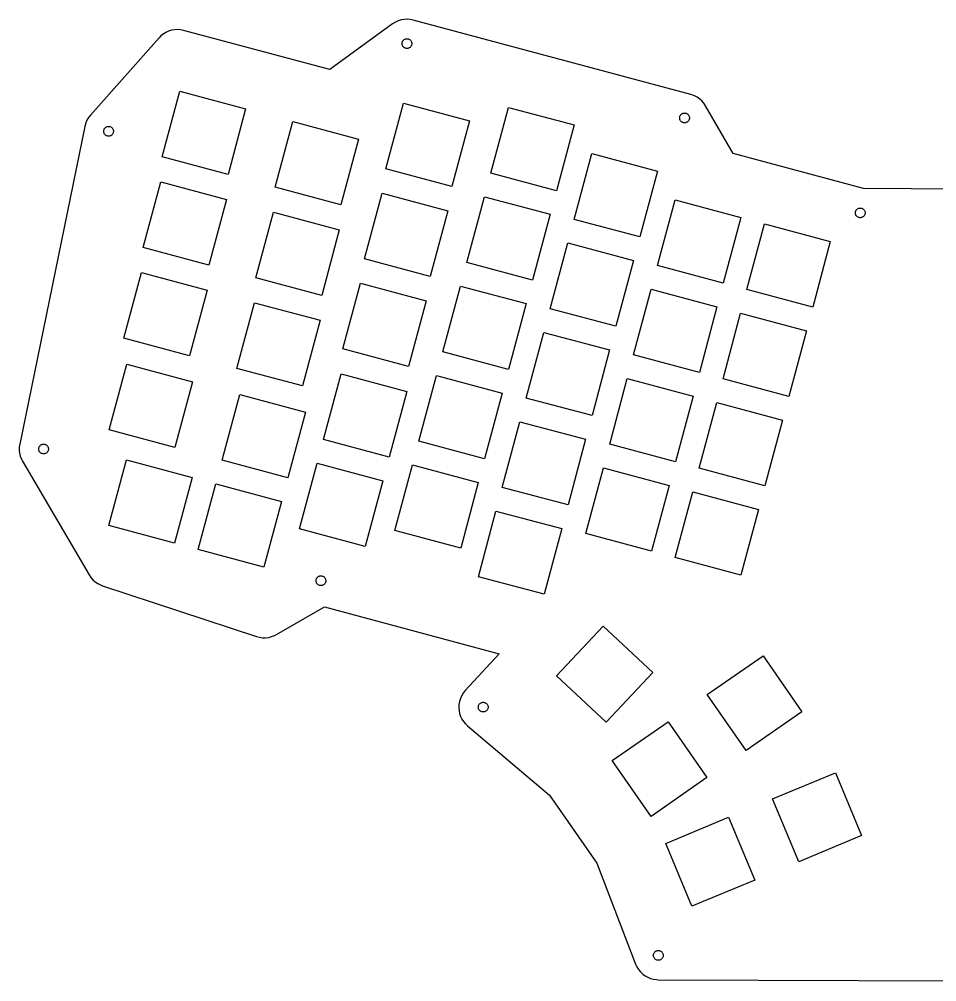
# Model space of a CAD drawing. Header units: metres. Extents: x -189 to 188, y -51 to 147.
# Drawn here: x -189.1 to -0.7, y -50.8 to 146.9 of the extents above; entities that cross this region are included whole.
import ezdxf

# ---------------------------------------------------------------- set-up
doc = ezdxf.new("R2010")
doc.units = ezdxf.units.M

msp = doc.modelspace()

# ---------------------------------------------------------------- linework, layer by layer
for p, q in [((-111.861, 146.332), (-112.444, 145.966)), ((-111.29, 146.594), (-111.861, 146.332)), ((-110.691, 146.782), (-111.29, 146.594)), ((-110.073, 146.893), (-110.691, 146.782)), ((-109.446, 146.926), (-110.073, 146.893)), ((-108.819, 146.88), (-109.446, 146.926)), ((-108.204, 146.756), (-108.819, 146.88)), ((-51.2139, 131.486), (-108.204, 146.756)), ((-158.445, 144.477), (-159.016, 144.216)), ((-157.846, 144.665), (-158.445, 144.477)), ((-157.228, 144.776), (-157.846, 144.665)), ((-156.601, 144.809), (-157.228, 144.776)), ((-155.974, 144.763), (-156.601, 144.809)), ((-155.359, 144.639), (-155.974, 144.763)), ((-125.308, 136.586), (-155.359, 144.639)), ((-112.444, 145.966), (-125.308, 136.586)), ((-160.394, 143.126), (-174.488, 127.232)), ((-160.037, 143.49), (-160.394, 143.126)), ((-159.549, 143.885), (-160.037, 143.49)), ((-159.016, 144.216), (-159.549, 143.885)), ((-110.428, 142.294), (-110.374, 142.408)), ((-110.374, 142.408), (-110.307, 142.514)), ((-110.307, 142.514), (-110.227, 142.611)), ((-110.227, 142.611), (-110.135, 142.697)), ((-110.135, 142.697), (-110.034, 142.77)), ((-110.034, 142.77), (-109.924, 142.831)), ((-109.924, 142.831), (-109.807, 142.877)), ((-109.807, 142.877), (-109.685, 142.908)), ((-109.685, 142.908), (-109.561, 142.924)), ((-109.561, 142.924), (-109.435, 142.924)), ((-109.435, 142.924), (-109.311, 142.908)), ((-109.311, 142.908), (-109.189, 142.877)), ((-109.189, 142.877), (-109.072, 142.831)), ((-109.072, 142.831), (-108.962, 142.77)), ((-108.962, 142.77), (-108.861, 142.697)), ((-108.861, 142.697), (-108.769, 142.611)), ((-108.769, 142.611), (-108.689, 142.514)), ((-108.689, 142.514), (-108.622, 142.408)), ((-108.622, 142.408), (-108.568, 142.294)), ((-110.498, 141.926), (-110.49, 142.051)), ((-110.49, 141.801), (-110.498, 141.926)), ((-110.49, 142.051), (-110.467, 142.175)), ((-110.467, 141.677), (-110.49, 141.801)), ((-110.467, 142.175), (-110.428, 142.294)), ((-110.428, 141.558), (-110.467, 141.677)), ((-110.374, 141.444), (-110.428, 141.558)), ((-110.307, 141.338), (-110.374, 141.444)), ((-110.227, 141.241), (-110.307, 141.338)), ((-110.135, 141.155), (-110.227, 141.241)), ((-110.034, 141.082), (-110.135, 141.155)), ((-109.924, 141.021), (-110.034, 141.082)), ((-109.807, 140.975), (-109.924, 141.021)), ((-109.685, 140.944), (-109.807, 140.975)), ((-109.561, 140.928), (-109.685, 140.944)), ((-109.435, 140.928), (-109.561, 140.928)), ((-109.311, 140.944), (-109.435, 140.928)), ((-109.189, 140.975), (-109.311, 140.944)), ((-109.072, 141.021), (-109.189, 140.975)), ((-108.962, 141.082), (-109.072, 141.021)), ((-108.861, 141.155), (-108.962, 141.082)), ((-108.769, 141.241), (-108.861, 141.155)), ((-108.689, 141.338), (-108.769, 141.241)), ((-108.622, 141.444), (-108.689, 141.338)), ((-108.568, 141.558), (-108.622, 141.444)), ((-108.568, 142.294), (-108.529, 142.175)), ((-108.529, 141.677), (-108.568, 141.558)), ((-108.529, 142.175), (-108.506, 142.051)), ((-108.506, 141.801), (-108.529, 141.677)), ((-108.506, 142.051), (-108.498, 141.926)), ((-108.498, 141.926), (-108.506, 141.801)), ((-159.72, 118.646), (-156.104, 132.14)), ((-156.104, 132.14), (-142.61, 128.524)), ((-50.4742, 131.224), (-51.2139, 131.486)), ((-49.9177, 130.933), (-50.4742, 131.224)), ((-49.4021, 130.574), (-49.9177, 130.933)), ((-48.9355, 130.154), (-49.4021, 130.574)), ((-142.61, 128.524), (-146.226, 115.03)), ((-113.794, 116.176), (-110.178, 129.67)), ((-110.178, 129.67), (-96.6841, 126.054)), ((-92.2798, 115.329), (-88.6641, 128.823)), ((-88.6641, 128.823), (-75.1702, 125.207)), ((-48.5253, 129.679), (-48.9355, 130.154)), ((-48.1778, 129.156), (-48.5253, 129.679)), ((-42.4963, 119.315), (-48.1778, 129.156)), ((-174.874, 126.737), (-175.195, 126.198)), ((-174.488, 127.232), (-174.874, 126.737)), ((-53.508, 126.656), (-53.5001, 126.781)), ((-53.5001, 126.531), (-53.508, 126.656)), ((-53.5001, 126.781), (-53.4766, 126.905)), ((-53.4766, 126.905), (-53.4378, 127.024)), ((-53.4378, 127.024), (-53.3843, 127.138)), ((-53.3843, 127.138), (-53.317, 127.244)), ((-53.317, 127.244), (-53.237, 127.341)), ((-53.237, 127.341), (-53.1454, 127.426)), ((-53.1454, 127.426), (-53.0438, 127.5)), ((-53.0438, 127.5), (-52.9338, 127.561)), ((-52.9338, 127.561), (-52.817, 127.607)), ((-52.817, 127.607), (-52.6954, 127.638)), ((-52.6954, 127.638), (-52.5708, 127.654)), ((-52.5708, 127.654), (-52.4452, 127.654)), ((-52.4452, 127.654), (-52.3206, 127.638)), ((-52.3206, 127.638), (-52.199, 127.607)), ((-52.199, 127.607), (-52.0822, 127.561)), ((-52.0822, 127.561), (-51.9722, 127.5)), ((-51.9722, 127.5), (-51.8706, 127.426)), ((-51.8706, 127.426), (-51.779, 127.341)), ((-51.779, 127.341), (-51.699, 127.244)), ((-51.699, 127.244), (-51.6317, 127.138)), ((-51.6317, 127.138), (-51.5782, 127.024)), ((-51.5782, 127.024), (-51.5394, 126.905)), ((-51.5394, 126.905), (-51.5159, 126.781)), ((-51.5159, 126.781), (-51.508, 126.656)), ((-51.508, 126.656), (-51.5159, 126.531)), ((-175.646, 124.917), (-188.993, 59.6467)), ((-175.447, 125.622), (-175.646, 124.917)), ((-175.195, 126.198), (-175.447, 125.622)), ((-171.556, 124.503), (-171.476, 124.6)), ((-171.476, 124.6), (-171.384, 124.686)), ((-171.384, 124.686), (-171.283, 124.759)), ((-171.283, 124.759), (-171.173, 124.82)), ((-171.173, 124.82), (-171.056, 124.866)), ((-171.056, 124.866), (-170.934, 124.897)), ((-170.934, 124.897), (-170.81, 124.913)), ((-170.81, 124.913), (-170.684, 124.913)), ((-170.684, 124.913), (-170.56, 124.897)), ((-170.56, 124.897), (-170.438, 124.866)), ((-170.438, 124.866), (-170.321, 124.82)), ((-170.321, 124.82), (-170.211, 124.759)), ((-170.211, 124.759), (-170.11, 124.686)), ((-170.11, 124.686), (-170.018, 124.6)), ((-170.018, 124.6), (-169.938, 124.503)), ((-136.537, 112.435), (-132.921, 125.929)), ((-132.921, 125.929), (-119.427, 122.313)), ((-96.6841, 126.054), (-100.3, 112.56)), ((-75.1702, 125.207), (-78.7859, 111.713)), ((-53.4766, 126.407), (-53.5001, 126.531)), ((-53.4378, 126.288), (-53.4766, 126.407)), ((-53.3843, 126.174), (-53.4378, 126.288)), ((-53.317, 126.068), (-53.3843, 126.174)), ((-53.237, 125.971), (-53.317, 126.068)), ((-53.1454, 125.885), (-53.237, 125.971)), ((-53.0438, 125.812), (-53.1454, 125.885)), ((-52.9338, 125.751), (-53.0438, 125.812)), ((-52.817, 125.705), (-52.9338, 125.751)), ((-52.6954, 125.674), (-52.817, 125.705)), ((-52.5708, 125.658), (-52.6954, 125.674)), ((-52.4452, 125.658), (-52.5708, 125.658)), ((-52.3206, 125.674), (-52.4452, 125.658)), ((-52.199, 125.705), (-52.3206, 125.674)), ((-52.0822, 125.751), (-52.199, 125.705)), ((-51.9722, 125.812), (-52.0822, 125.751)), ((-51.8706, 125.885), (-51.9722, 125.812)), ((-51.779, 125.971), (-51.8706, 125.885)), ((-51.699, 126.068), (-51.779, 125.971)), ((-51.6317, 126.174), (-51.699, 126.068)), ((-51.5782, 126.288), (-51.6317, 126.174)), ((-51.5394, 126.407), (-51.5782, 126.288)), ((-51.5159, 126.531), (-51.5394, 126.407)), ((-171.747, 123.915), (-171.739, 124.04)), ((-171.739, 123.79), (-171.747, 123.915)), ((-171.739, 124.04), (-171.716, 124.164)), ((-171.716, 123.666), (-171.739, 123.79)), ((-171.716, 124.164), (-171.677, 124.283)), ((-171.677, 123.547), (-171.716, 123.666)), ((-171.677, 124.283), (-171.623, 124.397)), ((-171.623, 123.433), (-171.677, 123.547)), ((-171.623, 124.397), (-171.556, 124.503)), ((-171.556, 123.327), (-171.623, 123.433)), ((-171.476, 123.23), (-171.556, 123.327)), ((-171.384, 123.144), (-171.476, 123.23)), ((-171.283, 123.071), (-171.384, 123.144)), ((-171.173, 123.01), (-171.283, 123.071)), ((-171.056, 122.964), (-171.173, 123.01)), ((-170.934, 122.933), (-171.056, 122.964)), ((-170.81, 122.917), (-170.934, 122.933)), ((-170.684, 122.917), (-170.81, 122.917)), ((-170.56, 122.933), (-170.684, 122.917)), ((-170.438, 122.964), (-170.56, 122.933)), ((-170.321, 123.01), (-170.438, 122.964)), ((-170.211, 123.071), (-170.321, 123.01)), ((-170.11, 123.144), (-170.211, 123.071)), ((-170.018, 123.23), (-170.11, 123.144)), ((-169.938, 123.327), (-170.018, 123.23)), ((-169.938, 124.503), (-169.871, 124.397)), ((-169.871, 123.433), (-169.938, 123.327)), ((-169.871, 124.397), (-169.817, 124.283)), ((-169.817, 123.547), (-169.871, 123.433)), ((-169.817, 124.283), (-169.778, 124.164)), ((-169.778, 123.666), (-169.817, 123.547)), ((-169.778, 124.164), (-169.755, 124.04)), ((-169.755, 123.79), (-169.778, 123.666)), ((-169.755, 124.04), (-169.747, 123.915)), ((-169.747, 123.915), (-169.755, 123.79)), ((-119.427, 122.313), (-123.043, 108.819)), ((-146.226, 115.03), (-159.72, 118.646)), ((-75.1568, 105.823), (-71.5411, 119.317)), ((-71.5411, 119.317), (-58.0471, 115.701)), ((-15.7488, 112.148), (-42.4963, 119.315)), ((-100.3, 112.56), (-113.794, 116.176)), ((-78.7859, 111.713), (-92.2798, 115.329)), ((-58.0471, 115.701), (-61.6629, 102.207)), ((-163.671, 100.035), (-160.055, 113.529)), ((-160.055, 113.529), (-146.561, 109.913)), ((-123.043, 108.819), (-136.537, 112.435)), ((-118.229, 97.6938), (-114.613, 111.188)), ((-114.613, 111.188), (-101.119, 107.572)), ((14.8227, 111.899), (-15.7488, 112.148)), ((-146.561, 109.913), (-150.177, 96.4191)), ((-97.1978, 96.9758), (-93.5821, 110.47)), ((-93.5821, 110.47), (-80.0882, 106.854)), ((-58.0338, 96.3168), (-54.4181, 109.811)), ((-54.4181, 109.811), (-40.9241, 106.195)), ((-140.489, 93.8228), (-136.873, 107.317)), ((-136.873, 107.317), (-123.379, 103.701)), ((-101.119, 107.572), (-104.735, 94.0782)), ((-80.0882, 106.854), (-83.7039, 93.3602)), ((-17.427, 107.153), (-17.4191, 107.278)), ((-17.4191, 107.028), (-17.427, 107.153)), ((-17.4191, 107.278), (-17.3956, 107.402)), ((-17.3956, 106.904), (-17.4191, 107.028)), ((-17.3956, 107.402), (-17.3568, 107.521)), ((-17.3568, 106.785), (-17.3956, 106.904)), ((-17.3568, 107.521), (-17.3033, 107.635)), ((-17.3033, 106.671), (-17.3568, 106.785)), ((-17.3033, 107.635), (-17.236, 107.741)), ((-17.236, 107.741), (-17.156, 107.838)), ((-17.156, 107.838), (-17.0644, 107.924)), ((-17.0644, 107.924), (-16.9628, 107.997)), ((-16.9628, 107.997), (-16.8528, 108.058)), ((-16.8528, 108.058), (-16.736, 108.104)), ((-16.736, 108.104), (-16.6144, 108.135)), ((-16.6144, 108.135), (-16.4898, 108.151)), ((-16.4898, 108.151), (-16.3642, 108.151)), ((-16.3642, 108.151), (-16.2396, 108.135)), ((-16.2396, 108.135), (-16.118, 108.104)), ((-16.118, 108.104), (-16.0012, 108.058)), ((-16.0012, 108.058), (-15.8912, 107.997)), ((-15.8912, 107.997), (-15.7896, 107.924)), ((-15.7896, 107.924), (-15.698, 107.838)), ((-15.698, 107.838), (-15.618, 107.741)), ((-15.618, 107.741), (-15.5507, 107.635)), ((-15.5507, 107.635), (-15.4972, 107.521)), ((-15.4972, 106.785), (-15.5507, 106.671)), ((-15.4972, 107.521), (-15.4584, 107.402)), ((-15.4584, 106.904), (-15.4972, 106.785)), ((-15.4584, 107.402), (-15.4349, 107.278)), ((-15.4349, 107.028), (-15.4584, 106.904)), ((-15.4349, 107.278), (-15.427, 107.153)), ((-15.427, 107.153), (-15.4349, 107.028)), ((-61.6629, 102.207), (-75.1568, 105.823)), ((-40.9241, 106.195), (-44.5399, 92.7012)), ((-39.6808, 91.3999), (-36.0651, 104.894)), ((-36.0651, 104.894), (-22.5712, 101.278)), ((-17.236, 106.565), (-17.3033, 106.671)), ((-17.156, 106.468), (-17.236, 106.565)), ((-17.0644, 106.382), (-17.156, 106.468)), ((-16.9628, 106.309), (-17.0644, 106.382)), ((-16.8528, 106.248), (-16.9628, 106.309)), ((-16.736, 106.202), (-16.8528, 106.248)), ((-16.6144, 106.171), (-16.736, 106.202)), ((-16.4898, 106.155), (-16.6144, 106.171)), ((-16.3642, 106.155), (-16.4898, 106.155)), ((-16.2396, 106.171), (-16.3642, 106.155)), ((-16.118, 106.202), (-16.2396, 106.171)), ((-16.0012, 106.248), (-16.118, 106.202)), ((-15.8912, 106.309), (-16.0012, 106.248)), ((-15.7896, 106.382), (-15.8912, 106.309)), ((-15.698, 106.468), (-15.7896, 106.382)), ((-15.618, 106.565), (-15.698, 106.468)), ((-15.5507, 106.671), (-15.618, 106.565)), ((-123.379, 103.701), (-126.995, 90.2072)), ((-80.0748, 87.4698), (-76.4591, 100.964)), ((-76.4591, 100.964), (-62.9651, 97.3481)), ((-22.5712, 101.278), (-26.1869, 87.7841)), ((-150.177, 96.4191), (-163.671, 100.035)), ((-104.735, 94.0782), (-118.229, 97.6938)), ((-83.7039, 93.3602), (-97.1978, 96.9758)), ((-62.9651, 97.3481), (-66.5809, 83.8542)), ((-167.623, 81.4239), (-164.007, 94.9178)), ((-164.007, 94.9178), (-150.513, 91.3021)), ((-44.5399, 92.7012), (-58.0338, 96.3168)), ((-126.995, 90.2072), (-140.489, 93.8228)), ((-150.513, 91.3021), (-154.129, 77.8082)), ((-122.663, 79.2119), (-119.047, 92.7058)), ((-119.047, 92.7058), (-105.553, 89.0901)), ((-102.115, 78.6239), (-98.4991, 92.1178)), ((-98.4991, 92.1178), (-85.0051, 88.5021)), ((-62.9508, 77.9649), (-59.3351, 91.4588)), ((-59.3351, 91.4588), (-45.8412, 87.8431)), ((-26.1869, 87.7841), (-39.6808, 91.3999)), ((-105.553, 89.0901), (-109.169, 75.5961)), ((-144.441, 75.2119), (-140.825, 88.7058)), ((-140.825, 88.7058), (-127.331, 85.0901)), ((-85.0051, 88.5021), (-88.6208, 75.0081)), ((-66.5809, 83.8542), (-80.0748, 87.4698)), ((-45.8412, 87.8431), (-49.4568, 74.3492)), ((-127.331, 85.0901), (-130.947, 71.5961)), ((-44.5988, 73.0468), (-40.9831, 86.5408)), ((-40.9831, 86.5408), (-27.4892, 82.9251)), ((-154.129, 77.8082), (-167.623, 81.4239)), ((-84.9918, 69.1179), (-81.3761, 82.6118)), ((-81.3761, 82.6118), (-67.8822, 78.9961)), ((-27.4892, 82.9251), (-31.1049, 69.4312)), ((-109.169, 75.5961), (-122.663, 79.2119)), ((-88.6208, 75.0081), (-102.115, 78.6239)), ((-67.8822, 78.9961), (-71.4978, 65.5022)), ((-49.4568, 74.3492), (-62.9508, 77.9649)), ((-170.609, 62.5529), (-166.993, 76.0468)), ((-166.993, 76.0468), (-153.499, 72.4311)), ((-130.947, 71.5961), (-144.441, 75.2119)), ((-126.615, 60.5999), (-122.999, 74.0938)), ((-122.999, 74.0938), (-109.505, 70.4781)), ((-107.033, 60.2709), (-103.417, 73.7648)), ((-103.417, 73.7648), (-89.9232, 70.1491)), ((-153.499, 72.4311), (-157.115, 58.9371)), ((-67.8688, 59.6118), (-64.2531, 73.1058)), ((-64.2531, 73.1058), (-50.7592, 69.4901)), ((-31.1049, 69.4312), (-44.5988, 73.0468)), ((-147.426, 56.3419), (-143.81, 69.8358)), ((-143.81, 69.8358), (-130.316, 66.2201)), ((-109.505, 70.4781), (-113.121, 56.9841)), ((-89.9232, 70.1491), (-93.5388, 56.6552)), ((-50.7592, 69.4901), (-54.3748, 55.9962)), ((-71.4978, 65.5022), (-84.9918, 69.1179)), ((-49.5158, 54.6949), (-45.9001, 68.1888)), ((-45.9001, 68.1888), (-32.4061, 64.5731)), ((-130.316, 66.2201), (-133.932, 52.7262)), ((-89.9098, 50.7648), (-86.2941, 64.2588)), ((-86.2941, 64.2588), (-72.8002, 60.6431)), ((-32.4061, 64.5731), (-36.0219, 51.0791)), ((-157.115, 58.9371), (-170.609, 62.5529)), ((-188.993, 59.6467), (-189.08, 59.0248)), ((-184.903, 59.2328), (-184.823, 59.3295)), ((-184.823, 59.3295), (-184.731, 59.4155)), ((-184.731, 59.4155), (-184.63, 59.4893)), ((-184.63, 59.4893), (-184.52, 59.5498)), ((-184.52, 59.5498), (-184.403, 59.5961)), ((-184.403, 59.5961), (-184.281, 59.6273)), ((-184.281, 59.6273), (-184.157, 59.643)), ((-184.157, 59.643), (-184.031, 59.643)), ((-184.031, 59.643), (-183.907, 59.6273)), ((-183.907, 59.6273), (-183.785, 59.5961)), ((-183.785, 59.5961), (-183.668, 59.5498)), ((-183.668, 59.5498), (-183.558, 59.4893)), ((-183.558, 59.4893), (-183.457, 59.4155)), ((-183.457, 59.4155), (-183.365, 59.3295)), ((-183.365, 59.3295), (-183.285, 59.2328)), ((-113.121, 56.9841), (-126.615, 60.5999)), ((-93.5388, 56.6552), (-107.033, 60.2709)), ((-72.8002, 60.6431), (-76.4158, 47.1492)), ((-54.3748, 55.9962), (-67.8688, 59.6118)), ((-189.08, 59.0248), (-189.088, 58.397)), ((-189.088, 58.397), (-189.017, 57.7731)), ((-189.017, 57.7731), (-188.869, 57.1629)), ((-185.094, 58.645), (-185.086, 58.7703)), ((-185.086, 58.5197), (-185.094, 58.645)), ((-185.086, 58.7703), (-185.063, 58.8937)), ((-185.063, 58.3963), (-185.086, 58.5197)), ((-185.063, 58.8937), (-185.024, 59.0131)), ((-185.024, 58.2769), (-185.063, 58.3963)), ((-185.024, 59.0131), (-184.97, 59.1267)), ((-184.97, 58.1632), (-185.024, 58.2769)), ((-184.97, 59.1267), (-184.903, 59.2328)), ((-184.903, 58.0572), (-184.97, 58.1632)), ((-184.823, 57.9604), (-184.903, 58.0572)), ((-184.731, 57.8745), (-184.823, 57.9604)), ((-184.63, 57.8007), (-184.731, 57.8745)), ((-184.52, 57.7402), (-184.63, 57.8007)), ((-184.403, 57.6939), (-184.52, 57.7402)), ((-184.281, 57.6627), (-184.403, 57.6939)), ((-184.157, 57.647), (-184.281, 57.6627)), ((-184.031, 57.647), (-184.157, 57.647)), ((-183.907, 57.6627), (-184.031, 57.647)), ((-183.785, 57.6939), (-183.907, 57.6627)), ((-183.668, 57.7402), (-183.785, 57.6939)), ((-183.558, 57.8007), (-183.668, 57.7402)), ((-183.457, 57.8745), (-183.558, 57.8007)), ((-183.365, 57.9604), (-183.457, 57.8745)), ((-183.285, 58.0572), (-183.365, 57.9604)), ((-183.285, 59.2328), (-183.218, 59.1267)), ((-183.218, 58.1632), (-183.285, 58.0572)), ((-183.218, 59.1267), (-183.164, 59.0131)), ((-183.164, 58.2769), (-183.218, 58.1632)), ((-183.164, 59.0131), (-183.125, 58.8937)), ((-183.125, 58.3963), (-183.164, 58.2769)), ((-183.125, 58.8937), (-183.102, 58.7703)), ((-183.102, 58.5197), (-183.125, 58.3963)), ((-183.102, 58.7703), (-183.094, 58.645)), ((-183.094, 58.645), (-183.102, 58.5197)), ((-188.869, 57.1629), (-188.646, 56.576)), ((-188.646, 56.576), (-188.408, 56.1167)), ((-188.408, 56.1167), (-174.732, 32.7827)), ((-170.696, 42.9068), (-167.08, 56.4008)), ((-167.08, 56.4008), (-153.586, 52.7851)), ((-133.932, 52.7262), (-147.426, 56.3419)), ((-131.533, 42.2478), (-127.917, 55.7418)), ((-127.917, 55.7418), (-114.423, 52.1261)), ((-111.951, 41.9178), (-108.335, 55.4118)), ((-108.335, 55.4118), (-94.8412, 51.7961)), ((-72.7868, 41.2599), (-69.1711, 54.7538)), ((-69.1711, 54.7538), (-55.6772, 51.1381)), ((-36.0219, 51.0791), (-49.5158, 54.6949)), ((-153.586, 52.7851), (-157.202, 39.2912)), ((-152.344, 37.9888), (-148.728, 51.4828)), ((-148.728, 51.4828), (-135.234, 47.8671)), ((-114.423, 52.1261), (-118.039, 38.6322)), ((-94.8412, 51.7961), (-98.4568, 38.3022)), ((-76.4158, 47.1492), (-89.9098, 50.7648)), ((-55.6772, 51.1381), (-59.2928, 37.6441)), ((-54.4338, 36.3419), (-50.8181, 49.8358)), ((-50.8181, 49.8358), (-37.3241, 46.2201)), ((-135.234, 47.8671), (-138.85, 34.3732)), ((-94.8268, 32.4129), (-91.2111, 45.9068)), ((-91.2111, 45.9068), (-77.7171, 42.2911)), ((-37.3241, 46.2201), (-40.9398, 32.7262)), ((-157.202, 39.2912), (-170.696, 42.9068)), ((-118.039, 38.6322), (-131.533, 42.2478)), ((-98.4568, 38.3022), (-111.951, 41.9178)), ((-77.7171, 42.2911), (-81.3329, 28.7971)), ((-59.2928, 37.6441), (-72.7868, 41.2599)), ((-138.85, 34.3732), (-152.344, 37.9888)), ((-40.9398, 32.7262), (-54.4338, 36.3419)), ((-174.732, 32.7827), (-174.381, 32.262)), ((-174.381, 32.262), (-173.967, 31.7894)), ((-173.967, 31.7894), (-173.498, 31.3723)), ((-128.157, 31.587), (-128.149, 31.7123)), ((-128.149, 31.7123), (-128.126, 31.8357)), ((-128.126, 31.8357), (-128.087, 31.9551)), ((-128.087, 31.9551), (-128.033, 32.0687)), ((-128.033, 32.0687), (-127.966, 32.1748)), ((-127.966, 32.1748), (-127.886, 32.2715)), ((-127.886, 32.2715), (-127.794, 32.3575)), ((-127.794, 32.3575), (-127.693, 32.4313)), ((-127.693, 32.4313), (-127.583, 32.4918)), ((-127.583, 32.4918), (-127.466, 32.5381)), ((-127.466, 32.5381), (-127.344, 32.5693)), ((-127.344, 32.5693), (-127.22, 32.585)), ((-127.22, 32.585), (-127.094, 32.585)), ((-127.094, 32.585), (-126.97, 32.5693)), ((-126.97, 32.5693), (-126.848, 32.5381)), ((-126.848, 32.5381), (-126.731, 32.4918)), ((-126.731, 32.4918), (-126.621, 32.4313)), ((-126.621, 32.4313), (-126.52, 32.3575)), ((-126.52, 32.3575), (-126.428, 32.2715)), ((-126.428, 32.2715), (-126.348, 32.1748)), ((-126.348, 32.1748), (-126.281, 32.0687)), ((-126.281, 32.0687), (-126.227, 31.9551)), ((-126.227, 31.9551), (-126.188, 31.8357)), ((-126.188, 31.8357), (-126.165, 31.7123)), ((-126.165, 31.7123), (-126.157, 31.587)), ((-81.3329, 28.7971), (-94.8268, 32.4129)), ((-173.498, 31.3723), (-172.98, 31.0173)), ((-172.98, 31.0173), (-172.422, 30.7301)), ((-172.422, 30.7301), (-171.986, 30.5631)), ((-171.986, 30.5631), (-140.361, 20.1221)), ((-128.149, 31.4617), (-128.157, 31.587)), ((-128.126, 31.3383), (-128.149, 31.4617)), ((-128.087, 31.2189), (-128.126, 31.3383)), ((-128.033, 31.1052), (-128.087, 31.2189)), ((-127.966, 30.9992), (-128.033, 31.1052)), ((-127.886, 30.9025), (-127.966, 30.9992)), ((-127.794, 30.8165), (-127.886, 30.9025)), ((-127.693, 30.7427), (-127.794, 30.8165)), ((-127.583, 30.6822), (-127.693, 30.7427)), ((-127.466, 30.6359), (-127.583, 30.6822)), ((-127.344, 30.6047), (-127.466, 30.6359)), ((-127.22, 30.589), (-127.344, 30.6047)), ((-127.094, 30.589), (-127.22, 30.589)), ((-126.97, 30.6047), (-127.094, 30.589)), ((-126.848, 30.6359), (-126.97, 30.6047)), ((-126.731, 30.6822), (-126.848, 30.6359)), ((-126.621, 30.7427), (-126.731, 30.6822)), ((-126.52, 30.8165), (-126.621, 30.7427)), ((-126.428, 30.9025), (-126.52, 30.8165)), ((-126.348, 30.9992), (-126.428, 30.9025)), ((-126.281, 31.1052), (-126.348, 30.9992)), ((-126.227, 31.2189), (-126.281, 31.1052)), ((-126.188, 31.3383), (-126.227, 31.2189)), ((-126.165, 31.4617), (-126.188, 31.3383)), ((-126.157, 31.587), (-126.165, 31.4617)), ((-136.293, 20.5397), (-126.451, 26.2214)), ((-126.451, 26.2214), (-90.5429, 16.5997)), ((-78.7758, 12.0661), (-69.2329, 22.2688)), ((-69.2329, 22.2688), (-59.0302, 12.7259)), ((-140.361, 20.1221), (-139.753, 19.963)), ((-139.753, 19.963), (-139.131, 19.8814)), ((-139.131, 19.8814), (-138.503, 19.8784)), ((-138.503, 19.8784), (-137.879, 19.9542)), ((-137.879, 19.9542), (-137.27, 20.1075)), ((-137.27, 20.1075), (-136.686, 20.3359)), ((-136.686, 20.3359), (-136.293, 20.5397)), ((-90.5429, 16.5997), (-97.5232, 9.00563)), ((-47.8391, 8.1889), (-36.3631, 16.1551)), ((-36.3631, 16.1551), (-28.3969, 4.67908)), ((-68.5731, 2.52322), (-78.7758, 12.0661)), ((-59.0302, 12.7259), (-68.5731, 2.52322)), ((-98.249, 7.98386), (-98.5103, 7.41289)), ((-97.9182, 8.51758), (-98.249, 7.98386)), ((-97.5232, 9.00563), (-97.9182, 8.51758)), ((-39.8729, -3.28714), (-47.8391, 8.1889)), ((-98.809, 6.19566), (-98.8417, 5.56862)), ((-98.6979, 6.81367), (-98.809, 6.19566)), ((-98.5103, 7.41289), (-98.6979, 6.81367)), ((-94.8106, 5.87068), (-94.7718, 5.99011)), ((-94.7718, 5.99011), (-94.7183, 6.10374)), ((-94.7183, 6.10374), (-94.651, 6.20978)), ((-94.651, 6.20978), (-94.571, 6.30653)), ((-94.571, 6.30653), (-94.4794, 6.3925)), ((-94.4794, 6.3925), (-94.3778, 6.46632)), ((-94.3778, 6.46632), (-94.2678, 6.52682)), ((-94.2678, 6.52682), (-94.151, 6.57304)), ((-94.151, 6.57304), (-94.0294, 6.60428)), ((-94.0294, 6.60428), (-93.9048, 6.62003)), ((-93.9048, 6.62003), (-93.7792, 6.62003)), ((-93.7792, 6.62003), (-93.6546, 6.60428)), ((-93.6546, 6.60428), (-93.533, 6.57304)), ((-93.533, 6.57304), (-93.4162, 6.52682)), ((-93.4162, 6.52682), (-93.3062, 6.46632)), ((-93.3062, 6.46632), (-93.2046, 6.3925)), ((-93.2046, 6.3925), (-93.113, 6.30653)), ((-93.113, 6.30653), (-93.033, 6.20978)), ((-93.033, 6.20978), (-92.9657, 6.10374)), ((-92.9657, 6.10374), (-92.9122, 5.99011)), ((-92.9122, 5.99011), (-92.8734, 5.87068)), ((-98.8417, 5.56862), (-98.7956, 4.94241)), ((-98.7956, 4.94241), (-98.6714, 4.32692)), ((-98.6714, 4.32692), (-98.471, 3.73186)), ((-94.842, 5.62199), (-94.8341, 5.74733)), ((-94.8341, 5.49666), (-94.842, 5.62199)), ((-94.8341, 5.74733), (-94.8106, 5.87068)), ((-94.8106, 5.37331), (-94.8341, 5.49666)), ((-94.7718, 5.25386), (-94.8106, 5.37331)), ((-94.7183, 5.14024), (-94.7718, 5.25386)), ((-94.651, 5.03421), (-94.7183, 5.14024)), ((-94.571, 4.93744), (-94.651, 5.03421)), ((-94.4794, 4.85149), (-94.571, 4.93744)), ((-94.3778, 4.77766), (-94.4794, 4.85149)), ((-94.2678, 4.71716), (-94.3778, 4.77766)), ((-94.151, 4.67093), (-94.2678, 4.71716)), ((-94.0294, 4.63971), (-94.151, 4.67093)), ((-93.9048, 4.62396), (-94.0294, 4.63971)), ((-93.7792, 4.62396), (-93.9048, 4.62396)), ((-93.6546, 4.63971), (-93.7792, 4.62396)), ((-93.533, 4.67093), (-93.6546, 4.63971)), ((-93.4162, 4.71716), (-93.533, 4.67093)), ((-93.3062, 4.77766), (-93.4162, 4.71716)), ((-93.2046, 4.85149), (-93.3062, 4.77766)), ((-93.113, 4.93744), (-93.2046, 4.85149)), ((-93.033, 5.03421), (-93.113, 4.93744)), ((-92.9657, 5.14024), (-93.033, 5.03421)), ((-92.9122, 5.25386), (-92.9657, 5.14024)), ((-92.8734, 5.37331), (-92.9122, 5.25386)), ((-92.8734, 5.87068), (-92.8499, 5.74733)), ((-92.8499, 5.49666), (-92.8734, 5.37331)), ((-92.8499, 5.74733), (-92.842, 5.62199)), ((-92.842, 5.62199), (-92.8499, 5.49666)), ((-28.3969, 4.67908), (-39.8729, -3.28714)), ((-98.471, 3.73186), (-98.1976, 3.1666)), ((-98.1976, 3.1666), (-97.8555, 2.64006)), ((-97.8555, 2.64006), (-97.4501, 2.16054)), ((-97.4501, 2.16054), (-97.077, 1.80952)), ((-67.3491, -5.35408), (-55.8731, 2.61214)), ((-55.8731, 2.61214), (-47.9068, -8.86391)), ((-97.077, 1.80952), (-80.2332, -12.4828)), ((-59.3829, -16.8301), (-67.3491, -5.35408)), ((-34.4292, -13.2319), (-21.5339, -7.85875)), ((-21.5339, -7.85875), (-16.1608, -20.7541)), ((-47.9068, -8.86391), (-59.3829, -16.8301)), ((-80.2332, -12.4828), (-70.535, -26.4559)), ((-29.0561, -26.1272), (-34.4292, -13.2319)), ((-56.3522, -22.3659), (-43.4569, -16.9928)), ((-43.4569, -16.9928), (-38.0838, -29.8881)), ((-16.1608, -20.7541), (-29.0561, -26.1272)), ((-50.9791, -35.2612), (-56.3522, -22.3659)), ((-70.535, -26.4559), (-62.5397, -47.1732)), ((-38.0838, -29.8881), (-50.9791, -35.2612)), ((-58.875, -45.373), (-58.8671, -45.2477)), ((-58.8671, -45.4983), (-58.875, -45.373)), ((-58.8671, -45.2477), (-58.8436, -45.1243)), ((-58.8436, -45.1243), (-58.8048, -45.0049)), ((-58.8048, -45.0049), (-58.7513, -44.8912)), ((-58.7513, -44.8912), (-58.684, -44.7852)), ((-58.684, -44.7852), (-58.604, -44.6884)), ((-58.604, -44.6884), (-58.5124, -44.6025)), ((-58.5124, -44.6025), (-58.4108, -44.5287)), ((-58.4108, -44.5287), (-58.3008, -44.4682)), ((-58.3008, -44.4682), (-58.184, -44.4219)), ((-58.184, -44.4219), (-58.0624, -44.3907)), ((-58.0624, -44.3907), (-57.9378, -44.375)), ((-57.9378, -44.375), (-57.8122, -44.375)), ((-57.8122, -44.375), (-57.6876, -44.3907)), ((-57.6876, -44.3907), (-57.566, -44.4219)), ((-57.566, -44.4219), (-57.4492, -44.4682)), ((-57.4492, -44.4682), (-57.3392, -44.5287)), ((-57.3392, -44.5287), (-57.2376, -44.6025)), ((-57.2376, -44.6025), (-57.146, -44.6884)), ((-57.146, -44.6884), (-57.066, -44.7852)), ((-57.066, -44.7852), (-56.9987, -44.8912)), ((-56.9987, -44.8912), (-56.9452, -45.0049)), ((-56.9452, -45.0049), (-56.9064, -45.1243)), ((-56.9064, -45.1243), (-56.8829, -45.2477)), ((-56.8829, -45.2477), (-56.875, -45.373)), ((-56.875, -45.373), (-56.8829, -45.4983)), ((-62.5397, -47.1732), (-62.2773, -47.7437)), ((-58.8436, -45.6217), (-58.8671, -45.4983)), ((-58.8048, -45.7411), (-58.8436, -45.6217)), ((-58.7513, -45.8548), (-58.8048, -45.7411)), ((-58.684, -45.9608), (-58.7513, -45.8548)), ((-58.604, -46.0575), (-58.684, -45.9608)), ((-58.5124, -46.1435), (-58.604, -46.0575)), ((-58.4108, -46.2173), (-58.5124, -46.1435)), ((-58.3008, -46.2778), (-58.4108, -46.2173)), ((-58.184, -46.3241), (-58.3008, -46.2778)), ((-58.0624, -46.3553), (-58.184, -46.3241)), ((-57.9378, -46.371), (-58.0624, -46.3553)), ((-57.8122, -46.371), (-57.9378, -46.371)), ((-57.6876, -46.3553), (-57.8122, -46.371)), ((-57.566, -46.3241), (-57.6876, -46.3553)), ((-57.4492, -46.2778), (-57.566, -46.3241)), ((-57.3392, -46.2173), (-57.4492, -46.2778)), ((-57.2376, -46.1435), (-57.3392, -46.2173)), ((-57.146, -46.0575), (-57.2376, -46.1435)), ((-57.066, -45.9608), (-57.146, -46.0575)), ((-56.9987, -45.8548), (-57.066, -45.9608)), ((-56.9452, -45.7411), (-56.9987, -45.8548)), ((-56.9064, -45.6217), (-56.9452, -45.7411)), ((-56.8829, -45.4983), (-56.9064, -45.6217)), ((-62.2773, -47.7437), (-61.9454, -48.2767)), ((-61.9454, -48.2767), (-61.5494, -48.764)), ((-61.5494, -48.764), (-61.0954, -49.1978)), ((-61.0954, -49.1978), (-60.5907, -49.5712)), ((-60.5907, -49.5712), (-60.0431, -49.8785)), ((-60.0431, -49.8785), (-59.4613, -50.1147)), ((-59.4613, -50.1147), (-58.8545, -50.2761)), ((-58.8545, -50.2761), (-58.2322, -50.3602)), ((-58.2322, -50.3602), (-57.8931, -50.373)), ((-57.8931, -50.373), (57.2709, -50.789))]:
    msp.add_line(p, q)

doc.saveas('drawing.dxf')
